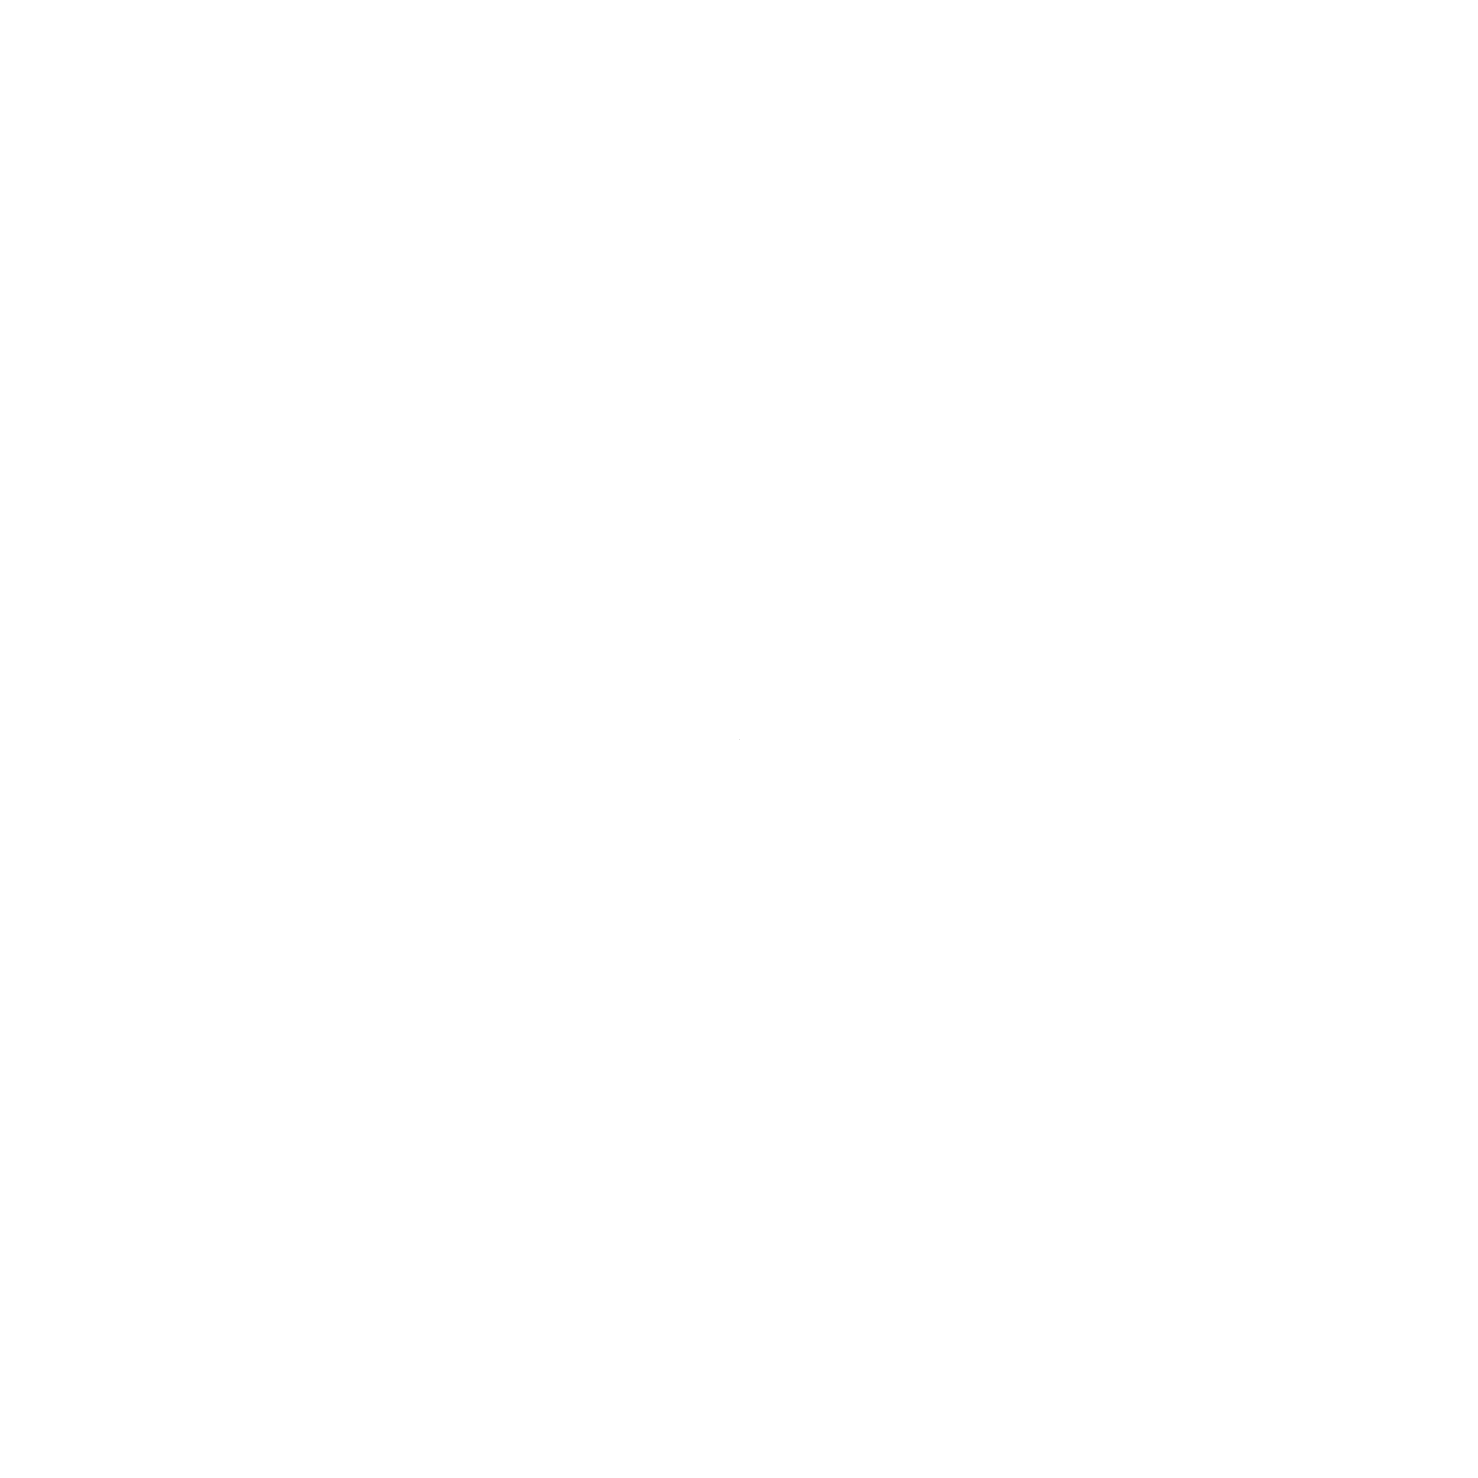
# Model space of a CAD drawing. Extents: x 47.5 to 47.5, y 127.75 to 127.75.
import ezdxf

# ---------------------------------------------------------------- set-up
doc = ezdxf.new("R2010")
doc.units = 0
doc.header["$LTSCALE"] = 10
doc.header["$MEASUREMENT"] = 0
doc.layers.add('GENERAL', color=7, linetype='CONTINUOUS')

msp = doc.modelspace()

# ---------------------------------------------------------------- linework, layer by layer
at = {"layer": 'GENERAL'}
msp.add_line((47.5, 127.75), (47.5, 127.75), dxfattribs=at)

doc.saveas('drawing.dxf')
